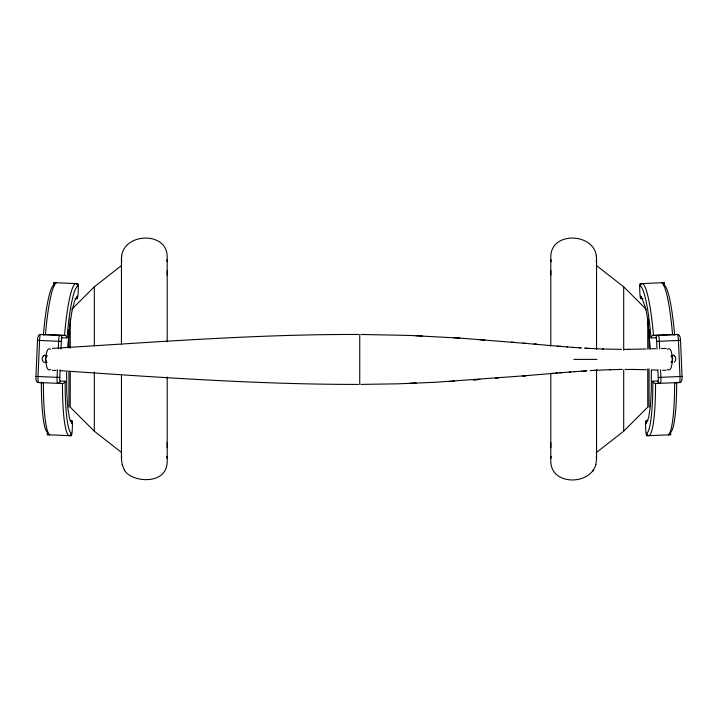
<?xml version="1.0" encoding="UTF-8"?>
<svg xmlns="http://www.w3.org/2000/svg" width="718" height="718" viewBox="0 0 718 718"><rect width="100%" height="100%" fill="white"/><g stroke="black" fill="none" stroke-linecap="round" stroke-linejoin="round"><path stroke-width="1.08" d="M167.186 274.967L167.195 270.614M550.805 447.727L550.814 442.746M66.612 372.31L66.747 392.154L67.725 407.357L69.538 418.397L71.809 423.18L71.935 420.784L70.005 420.703A2.405 2.378 -52.8 0 1 71.809 423.18M77.266 296.265A2.405 2.378 56 0 1 75.022 298.553L77.194 298.661L77.266 296.265L74.591 300.95L71.836 311.908L69.547 327.067L67.707 346.875M43.358 334.884A73.981 9.585 -87.5 0 1 53.778 285.037L53.859 282.641L77.697 283.673A6.013 0.781 -87.5 0 1 78.28 289.677L78.154 292.684A6.013 0.781 -87.5 0 1 77.194 298.661M57.413 369.698L57.09 377.345A6.013 0.781 -87.5 0 0 57.611 383.376A2.405 2.387 -88.8 0 0 60.097 381.07L65.158 381.186A73.981 9.585 -87.5 0 0 71.279 433.376A2.405 2.378 -55.4 0 1 68.766 435.664A76.386 9.899 -87.5 0 1 62.448 383.475L38.539 382.541A2.405 2.387 -88.8 0 1 36.259 380.037A3.608 0.467 -87.5 0 1 35.945 376.42L37.498 340.359A3.608 0.467 -87.5 0 1 38.126 336.769A2.405 2.387 -88.8 0 1 40.612 334.462L59.675 335.297A2.405 2.387 -88.8 0 1 61.963 337.801L67.025 337.909A73.981 9.585 -87.5 0 1 77.616 286.069L77.697 283.673M58.311 348.939L58.643 341.283A6.013 0.781 -87.5 0 1 59.675 335.297L64.512 335.396A76.386 9.899 -87.5 0 1 75.309 283.574A2.405 2.378 58.3 0 1 77.616 286.069M60.097 381.07A3.608 0.467 -87.5 0 1 59.782 377.462L60.115 369.806M61.003 349.047L61.335 341.4A3.608 0.467 -87.5 0 1 61.963 337.801M71.935 420.784A6.013 0.781 -87.5 0 1 72.383 426.779L72.258 429.795A6.013 0.781 -87.5 0 1 71.154 435.763L47.316 434.731L47.442 432.335A73.981 9.585 -87.5 0 1 41.321 382.138M71.154 435.763L71.279 433.376M121.674 456.217L121.45 459.242L121.45 375.729M121.45 258.812L121.665 255.922M596.55 459.224L595.823 464.636M596.335 255.976C593.562 232.785 550.903 231.214 550.805 256.694L550.805 345.834M166.863 261.603L167.186 259.494M550.814 458.497L551.137 456.433M121.665 255.976C124.438 232.785 167.097 231.214 167.195 256.694L167.195 341.696M595.823 464.618C590.07 485.565 551.002 485.619 550.805 461.333L550.805 373.154M593.642 469.877L592.7 471.179L593.642 469.904M43.511 355.931C41.33 357.743 41.94 361.594 44.561 362.662M50.709 369.555C46.751 372.103 46.131 363.855 45.925 361.36A33.549 33.549 0 0 1 45.925 357.376C46.131 354.889 46.751 346.632 50.709 349.181M667.426 349.181C671.393 346.632 672.012 354.889 672.219 357.376A33.549 33.549 0 0 1 672.219 361.36C672.012 363.855 671.393 372.103 667.426 369.555M71.791 309.323L94.309 286.814L121.602 265.489M596.398 452.519L623.691 431.195L647.762 407.133L647.762 368.881M674.148 362.258C676.23 360.84 676.401 357.564 674.489 355.931M646.191 423.18A2.405 2.378 52.8 0 1 648.013 420.739L646.065 420.784L646.191 423.18L648.65 417.688L650.409 406.02L651.307 390.305L651.352 370.21M43.466 355.957L44.184 355.428M44.139 355.464L44.929 355.087M525.648 375.702L435.341 382.272L397.853 383.825L361.037 384.399M525.72 375.694L522.749 375.945L563.917 372.48M559.896 372.804L561.243 372.696M562.598 372.588L570.532 371.969M495.393 378.215L498.454 377.973M569.239 372.059L581.715 371.161M574.436 371.673L575.073 371.628M680.502 340.359A3.608 0.467 87.5 0 0 679.874 336.769A2.405 2.387 88.8 0 0 677.388 334.462L658.325 335.297A2.405 2.387 88.8 0 0 656.037 337.801A3.608 0.467 87.5 0 1 656.665 341.4L680.52 340.359L682.055 376.42A3.608 0.467 87.5 0 1 681.741 380.037A2.405 2.387 88.8 0 1 679.461 382.541L655.552 383.475A76.386 9.899 87.5 0 1 649.234 435.664A2.405 2.378 55.4 0 1 646.712 433.376A73.981 9.585 87.5 0 0 652.841 381.186L657.903 381.07A2.405 2.387 88.8 0 0 660.389 383.376A6.013 0.781 87.5 0 0 660.91 377.345L660.587 369.698M682.046 376.42L658.253 377.453A3.608 0.467 87.5 0 1 657.903 381.07M581.4 371.179L583.572 371.035M584.802 370.955L586.032 370.874L585.421 370.91M583.887 371.009L585.116 370.928M583.267 371.053L584.192 370.991M585.726 370.892L586.947 370.811M590.259 370.614L590.86 370.578M448.077 381.545L454.368 381.168M591.147 370.56L592.637 370.47M590.555 370.596L591.452 370.542M592.332 370.488L593.813 370.407M593.508 370.425L594.98 370.344M594.683 370.362L610.551 369.68L610.022 369.698M640.806 298.661L640.734 296.265A2.405 2.378 -56 0 0 642.978 298.553L640.806 298.661A6.013 0.781 87.5 0 1 639.846 292.684L639.72 289.677A6.013 0.781 87.5 0 1 640.303 283.673L664.141 282.641L664.222 285.037A73.981 9.585 87.5 0 1 674.642 334.884M656.037 337.801L650.975 337.909A73.981 9.585 87.5 0 0 640.384 286.069A2.405 2.378 -58.3 0 1 642.691 283.574A76.386 9.899 87.5 0 1 653.488 335.396L677.388 334.462A6.013 0.781 87.5 0 1 678.429 340.458L679.982 376.519A6.013 0.781 87.5 0 1 679.461 382.541L674.624 382.649A76.386 9.899 87.5 0 1 668.296 434.839L646.846 435.763A6.013 0.781 87.5 0 1 645.742 429.795L645.617 426.779A6.013 0.781 87.5 0 1 646.065 420.784M670.558 432.335L670.684 434.731L668.296 434.839A2.405 2.378 55.4 0 0 670.558 432.335A73.981 9.585 87.5 0 0 676.679 382.138M650.643 348.849L655.633 348.697M609.456 369.716L621.456 369.447M52.477 348.383C154.379 342.244 256.29 334.148 358.461 334.471M646.155 348.984L628.053 349.343M658.218 377.462L657.885 369.806M661.457 348.535L666.232 348.436M653.488 335.396L658.325 335.297A6.013 0.781 87.5 0 1 659.357 341.283L659.689 348.939M655.552 383.475L660.389 383.376M620.379 369.465L619.401 369.474L622.318 369.447M624.445 349.37L628.923 349.343M625.064 369.429L635.358 369.492L634.533 369.483M573.915 359.413L596.855 359.404M361.037 334.471L409.484 335.432L459.852 338.106L453.686 337.693M621.501 349.361L602.348 349.011M358.461 384.408C258.821 384.516 159.396 377.363 60.043 370.641M37.507 340.359L61.335 341.4M35.954 376.42L59.782 377.462M666.241 370.308L662.543 370.246M633.563 369.465L646.46 369.752M64.512 335.396L40.612 334.462A6.013 0.781 -87.5 0 0 39.571 340.458L38.018 376.519A6.013 0.781 -87.5 0 0 38.539 382.541L43.376 382.649A76.386 9.899 -87.5 0 0 49.704 434.839A2.405 2.378 -55.4 0 1 47.442 432.335M57.611 383.376L62.448 383.475M52.477 370.362L56.022 370.47M651.639 369.923L657.302 370.093M603.389 349.047L589.406 348.427M415.91 335.692L422.301 335.97M587.647 348.329L589.11 348.409M588.823 348.392L589.693 348.436M586.759 348.275L587.934 348.347M585.879 348.221L587.055 348.293M585.278 348.185L586.166 348.239M584.389 348.131L584.982 348.167M581.697 347.97L579.893 347.853M579.588 347.826L573.152 347.386M579.282 347.808L580.189 347.871M459.789 338.097L525.935 343.401L523.063 343.15M573.772 347.431L566.888 346.911M567.534 346.965L557.258 346.139M511.395 342.127L514.411 342.387M549.333 345.466L558.586 346.247M550.697 345.582L525.872 343.401M673.071 355.087L673.861 355.464M673.816 355.428L674.534 355.957M640.734 296.265C649.458 311.953 648.094 331.554 650.436 348.975M596.398 265.489L623.691 286.814L646.209 309.323M70.238 372.247L70.238 407.133L94.309 431.195L121.602 452.519M124.358 469.877C129.796 481.966 167.15 486.571 167.195 461.333L167.195 376.995M124.358 469.904L122.177 464.618M122.177 464.636L121.45 459.224M550.814 259.494L551.137 261.603M166.863 456.433L167.186 458.497M596.335 255.922L596.55 258.812M596.326 456.217L596.55 459.242L596.55 369.869M646.721 433.376L646.846 435.763M656.665 341.4L656.997 349.047M640.303 283.673L640.384 286.069M550.805 270.614L550.814 274.967M167.186 442.746L167.195 447.727M649.063 329.67L649.063 349.127M649.063 368.881L649.063 407.133M647.762 318.72L647.762 349.127M623.691 286.814L623.691 350.303M623.691 369.923L623.691 431.195M596.55 349.343L596.55 258.758L596.326 261.756M359.745 334.471L359.745 384.408M121.674 261.756L121.45 258.758L121.45 344.11M94.309 286.814L94.309 345.87M94.309 372.139L94.309 431.195M70.238 318.72L70.238 348.006M68.937 329.67L68.937 348.006M68.937 372.247L68.937 407.133M655.534 383.636A2.845 2.262 9 0 1 653.012 381.195M672.56 334.57A76.386 9.899 87.5 0 0 661.754 282.748A2.405 2.378 -58.3 0 1 664.222 285.037M675.692 382.362A2.845 2.28 6 0 1 674.696 382.811M651.145 337.882A2.845 2.28 -12.6 0 1 653.443 335.216M663.665 283.798A6.013 0.781 87.5 0 1 664.141 282.641M672.613 334.382A2.845 2.28 -12.6 0 1 673.96 334.956M670.684 434.731A6.013 0.781 87.5 0 1 670.28 434.246M671.016 355.94A4.066 4.003 86.6 0 1 670.962 362.5M671.734 355.41A4.066 4.048 89.5 0 1 672.084 355.643M672.03 362.204A4.066 4.048 89.5 0 1 671.68 362.428M64.988 381.195A2.845 2.262 -9 0 1 62.466 383.636M45.449 334.57A76.386 9.899 -87.5 0 1 56.246 282.748A2.405 2.378 58.3 0 0 53.778 285.037M43.304 382.811A2.845 2.28 -6 0 1 42.308 382.362M64.557 335.216A2.845 2.28 12.6 0 1 66.855 337.882M53.859 282.641A6.013 0.781 -87.5 0 1 54.335 283.798M44.04 334.956A2.845 2.28 12.6 0 1 45.387 334.382M47.72 434.246A6.013 0.781 -87.5 0 1 47.316 434.731M47.038 362.5A4.066 4.003 -86.6 0 1 47.325 355.706M46.32 362.428A4.066 4.048 -89.5 0 1 45.97 362.204M45.916 355.643A4.066 4.048 -89.5 0 1 46.266 355.41M553.004 373.369L551.648 373.486L553.031 373.369M557.159 373.028L555.795 373.145L557.141 373.028M479.768 379.418L473.449 379.876L479.705 379.418M596.999 370.237L596.416 370.264L597.008 370.237M416.099 383.179L409.637 383.43L416.063 383.179M484.695 339.919L478.484 339.443L484.632 339.91M561.162 346.462L559.852 346.354L561.162 346.462M537.154 344.407L534.309 344.146L537.154 344.407"/></g></svg>
